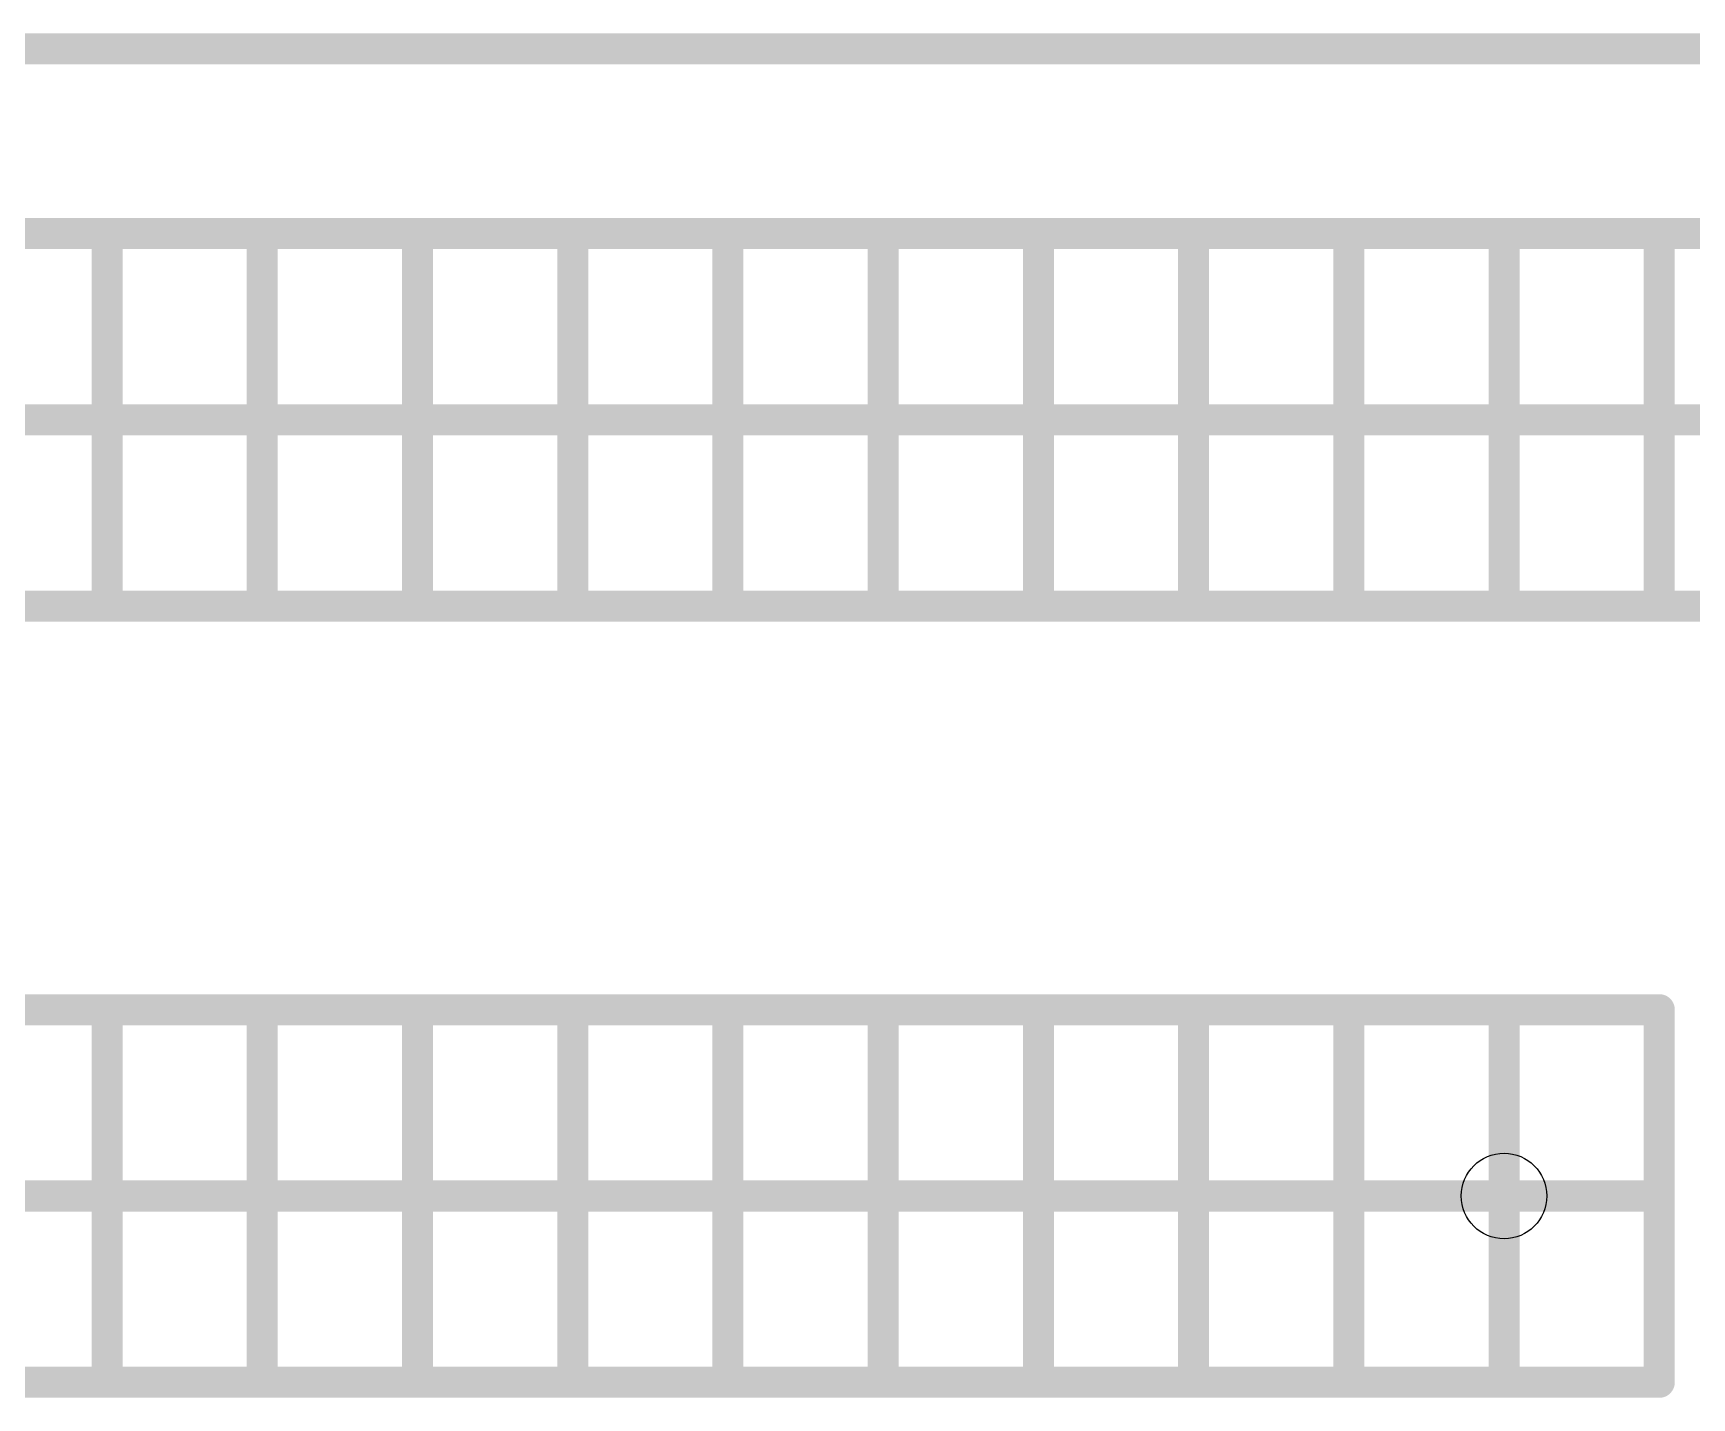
# Model space of a CAD drawing. Extents: x 0.1 to 65, y 0.1 to 59.9.
# Drawn here: x 37.81 to 51.38, y 48.7 to 59.87 of the extents above; entities that cross this region are included whole.
import ezdxf

# ---------------------------------------------------------------- set-up
doc = ezdxf.new("R2010")
doc.units = 0
for name, color, linetype in [('20', 178, 'CONTINUOUS'), ('22', 251, 'CONTINUOUS'), ('52', 251, 'CONTINUOUS')]:
    doc.layers.add(name, color=color, linetype=linetype)

msp = doc.modelspace()

# ---------------------------------------------------------------- linework, layer by layer
at = {"layer": '20', "const_width": 0.254}
msp.add_lwpolyline([(25.2222, 59.7408), (59.3598, 59.7408)], dxfattribs=at)
at = {"layer": '20'}
msp.add_circle((49.8475, 50.3555), 0.35, dxfattribs=at)
at = {"layer": '22', "const_width": 0.254}
for points in [[(38.2905, 58.2295), (38.4175, 58.2295)], [(38.4175, 58.2295), (38.5445, 58.2295)], [(38.4175, 58.2295), (38.4175, 56.7055)], [(39.5605, 58.2295), (39.6875, 58.2295)], [(39.6875, 58.2295), (39.8145, 58.2295)], [(39.6875, 58.2295), (39.6875, 56.7055)], [(40.8305, 58.2295), (40.9575, 58.2295)], [(40.9575, 58.2295), (41.0845, 58.2295)], [(40.9575, 58.2295), (40.9575, 56.7055)], [(42.1005, 58.2295), (42.2275, 58.2295)], [(42.2275, 58.2295), (42.3545, 58.2295)], [(42.2275, 58.2295), (42.2275, 56.7055)], [(43.3705, 58.2295), (43.4975, 58.2295)], [(43.4975, 58.2295), (43.6245, 58.2295)], [(43.4975, 58.2295), (43.4975, 56.7055)], [(44.6405, 58.2295), (44.7675, 58.2295)], [(44.7675, 58.2295), (44.8945, 58.2295)], [(44.7675, 58.2295), (44.7675, 56.7055)], [(45.9105, 58.2295), (46.0375, 58.2295)], [(46.0375, 58.2295), (46.1645, 58.2295)], [(46.0375, 58.2295), (46.0375, 56.7055)], [(47.1805, 58.2295), (47.3075, 58.2295)], [(47.3075, 58.2295), (47.4345, 58.2295)], [(47.3075, 58.2295), (47.3075, 56.7055)], [(48.4505, 58.2295), (48.5775, 58.2295)], [(48.5775, 58.2295), (48.7045, 58.2295)], [(48.5775, 58.2295), (48.5775, 56.7055)], [(49.7205, 58.2295), (49.8475, 58.2295)], [(49.8475, 58.2295), (49.9745, 58.2295)], [(49.8475, 58.2295), (49.8475, 56.7055)], [(50.9905, 58.2295), (51.1175, 58.2295)], [(51.1175, 58.2295), (51.2445, 58.2295)], [(51.1175, 58.2295), (51.1175, 56.7055)], [(37.1475, 56.7055), (38.4175, 56.7055)], [(38.4175, 56.7055), (39.6875, 56.7055)], [(38.4175, 56.7055), (38.4175, 55.1815)], [(39.6875, 56.7055), (40.9575, 56.7055)], [(39.6875, 56.7055), (39.6875, 55.1815)], [(40.9575, 56.7055), (42.2275, 56.7055)], [(40.9575, 56.7055), (40.9575, 55.1815)], [(42.2275, 56.7055), (43.4975, 56.7055)], [(42.2275, 56.7055), (42.2275, 55.1815)], [(43.4975, 56.7055), (44.7675, 56.7055)], [(43.4975, 56.7055), (43.4975, 55.1815)], [(44.7675, 56.7055), (46.0375, 56.7055)], [(44.7675, 56.7055), (44.7675, 55.1815)], [(46.0375, 56.7055), (47.3075, 56.7055)], [(46.0375, 56.7055), (46.0375, 55.1815)], [(47.3075, 56.7055), (48.5775, 56.7055)], [(47.3075, 56.7055), (47.3075, 55.1815)], [(48.5775, 56.7055), (49.8475, 56.7055)], [(48.5775, 56.7055), (48.5775, 55.1815)], [(49.8475, 56.7055), (51.1175, 56.7055)], [(49.8475, 56.7055), (49.8475, 55.1815)], [(51.1175, 56.7055), (52.3875, 56.7055)], [(51.1175, 56.7055), (51.1175, 55.1815)], [(38.2905, 55.1815), (38.4175, 55.1815)], [(38.4175, 55.1815), (38.5445, 55.1815)], [(39.5605, 55.1815), (39.6875, 55.1815)], [(39.6875, 55.1815), (39.8145, 55.1815)], [(40.8305, 55.1815), (40.9575, 55.1815)], [(40.9575, 55.1815), (41.0845, 55.1815)], [(42.1005, 55.1815), (42.2275, 55.1815)], [(42.2275, 55.1815), (42.3545, 55.1815)], [(43.3705, 55.1815), (43.4975, 55.1815)], [(43.4975, 55.1815), (43.6245, 55.1815)], [(44.6405, 55.1815), (44.7675, 55.1815)], [(44.7675, 55.1815), (44.8945, 55.1815)], [(45.9105, 55.1815), (46.0375, 55.1815)], [(46.0375, 55.1815), (46.1645, 55.1815)], [(47.1805, 55.1815), (47.3075, 55.1815)], [(47.3075, 55.1815), (47.4345, 55.1815)], [(48.4505, 55.1815), (48.5775, 55.1815)], [(48.5775, 55.1815), (48.7045, 55.1815)], [(49.7205, 55.1815), (49.8475, 55.1815)], [(49.8475, 55.1815), (49.9745, 55.1815)], [(50.9905, 55.1815), (51.1175, 55.1815)], [(51.1175, 55.1815), (51.2445, 55.1815)], [(38.2905, 51.8795), (38.4175, 51.8795)], [(38.4175, 51.8795), (38.5445, 51.8795)], [(38.4175, 51.8795), (38.4175, 50.3555)], [(39.5605, 51.8795), (39.6875, 51.8795)], [(39.6875, 51.8795), (39.8145, 51.8795)], [(39.6875, 51.8795), (39.6875, 50.3555)], [(40.8305, 51.8795), (40.9575, 51.8795)], [(40.9575, 51.8795), (41.0845, 51.8795)], [(40.9575, 51.8795), (40.9575, 50.3555)], [(42.1005, 51.8795), (42.2275, 51.8795)], [(42.2275, 51.8795), (42.3545, 51.8795)], [(42.2275, 51.8795), (42.2275, 50.3555)], [(43.3705, 51.8795), (43.4975, 51.8795)], [(43.4975, 51.8795), (43.6245, 51.8795)], [(43.4975, 51.8795), (43.4975, 50.3555)], [(44.6405, 51.8795), (44.7675, 51.8795)], [(44.7675, 51.8795), (44.8945, 51.8795)], [(44.7675, 51.8795), (44.7675, 50.3555)], [(45.9105, 51.8795), (46.0375, 51.8795)], [(46.0375, 51.8795), (46.1645, 51.8795)], [(46.0375, 51.8795), (46.0375, 50.3555)], [(47.1805, 51.8795), (47.3075, 51.8795)], [(47.3075, 51.8795), (47.4345, 51.8795)], [(47.3075, 51.8795), (47.3075, 50.3555)], [(48.4505, 51.8795), (48.5775, 51.8795)], [(48.5775, 51.8795), (48.7045, 51.8795)], [(48.5775, 51.8795), (48.5775, 50.3555)], [(49.7205, 51.8795), (49.8475, 51.8795)], [(49.8475, 51.8795), (49.9745, 51.8795)], [(49.8475, 51.8795), (49.8475, 50.3555)], [(51.1175, 51.8795), (50.9905, 51.8795)], [(51.1175, 50.3555), (51.1175, 51.8795)], [(37.1475, 50.3555), (38.4175, 50.3555)], [(38.4175, 50.3555), (39.6875, 50.3555)], [(38.4175, 50.3555), (38.4175, 48.8315)], [(39.6875, 50.3555), (40.9575, 50.3555)], [(39.6875, 50.3555), (39.6875, 48.8315)], [(40.9575, 50.3555), (42.2275, 50.3555)], [(40.9575, 50.3555), (40.9575, 48.8315)], [(42.2275, 50.3555), (43.4975, 50.3555)], [(42.2275, 50.3555), (42.2275, 48.8315)], [(43.4975, 50.3555), (44.7675, 50.3555)], [(43.4975, 50.3555), (43.4975, 48.8315)], [(44.7675, 50.3555), (46.0375, 50.3555)], [(44.7675, 50.3555), (44.7675, 48.8315)], [(46.0375, 50.3555), (47.3075, 50.3555)], [(46.0375, 50.3555), (46.0375, 48.8315)], [(47.3075, 50.3555), (48.5775, 50.3555)], [(47.3075, 50.3555), (47.3075, 48.8315)], [(48.5775, 50.3555), (49.8475, 50.3555)], [(48.5775, 50.3555), (48.5775, 48.8315)], [(49.8475, 50.3555), (51.1175, 50.3555)], [(49.8475, 50.3555), (49.8475, 48.8315)], [(51.1175, 48.8315), (51.1175, 50.3555)], [(38.2905, 48.8315), (38.4175, 48.8315)], [(38.4175, 48.8315), (38.5445, 48.8315)], [(39.5605, 48.8315), (39.6875, 48.8315)], [(39.6875, 48.8315), (39.8145, 48.8315)], [(40.8305, 48.8315), (40.9575, 48.8315)], [(40.9575, 48.8315), (41.0845, 48.8315)], [(42.1005, 48.8315), (42.2275, 48.8315)], [(42.2275, 48.8315), (42.3545, 48.8315)], [(43.3705, 48.8315), (43.4975, 48.8315)], [(43.4975, 48.8315), (43.6245, 48.8315)], [(44.6405, 48.8315), (44.7675, 48.8315)], [(44.7675, 48.8315), (44.8945, 48.8315)], [(45.9105, 48.8315), (46.0375, 48.8315)], [(46.0375, 48.8315), (46.1645, 48.8315)], [(47.1805, 48.8315), (47.3075, 48.8315)], [(47.3075, 48.8315), (47.4345, 48.8315)], [(48.4505, 48.8315), (48.5775, 48.8315)], [(48.5775, 48.8315), (48.7045, 48.8315)], [(49.7205, 48.8315), (49.8475, 48.8315)], [(49.8475, 48.8315), (49.9745, 48.8315)], [(50.9905, 48.8315), (51.1175, 48.8315)]]:
    msp.add_lwpolyline(points, dxfattribs=at)
at = {"layer": '22', "const_width": 0.127}
for points in [[(38.2905, 58.293, 1), (38.2905, 58.166)], [(38.4175, 58.293, 1), (38.4175, 58.166)], [(38.481, 58.2295, 1), (38.354, 58.2295)], [(38.4175, 58.166, 1), (38.4175, 58.293)], [(38.5445, 58.166, 1), (38.5445, 58.293)], [(39.5605, 58.293, 1), (39.5605, 58.166)], [(39.6875, 58.293, 1), (39.6875, 58.166)], [(39.751, 58.2295, 1), (39.624, 58.2295)], [(39.6875, 58.166, 1), (39.6875, 58.293)], [(39.8145, 58.166, 1), (39.8145, 58.293)], [(40.8305, 58.293, 1), (40.8305, 58.166)], [(40.9575, 58.293, 1), (40.9575, 58.166)], [(41.021, 58.2295, 1), (40.894, 58.2295)], [(40.9575, 58.166, 1), (40.9575, 58.293)], [(41.0845, 58.166, 1), (41.0845, 58.293)], [(42.1005, 58.293, 1), (42.1005, 58.166)], [(42.2275, 58.293, 1), (42.2275, 58.166)], [(42.291, 58.2295, 1), (42.164, 58.2295)], [(42.2275, 58.166, 1), (42.2275, 58.293)], [(42.3545, 58.166, 1), (42.3545, 58.293)], [(43.3705, 58.293, 1), (43.3705, 58.166)], [(43.4975, 58.293, 1), (43.4975, 58.166)], [(43.561, 58.2295, 1), (43.434, 58.2295)], [(43.4975, 58.166, 1), (43.4975, 58.293)], [(43.6245, 58.166, 1), (43.6245, 58.293)], [(44.6405, 58.293, 1), (44.6405, 58.166)], [(44.7675, 58.293, 1), (44.7675, 58.166)], [(44.831, 58.2295, 1), (44.704, 58.2295)], [(44.7675, 58.166, 1), (44.7675, 58.293)], [(44.8945, 58.166, 1), (44.8945, 58.293)], [(45.9105, 58.293, 1), (45.9105, 58.166)], [(46.0375, 58.293, 1), (46.0375, 58.166)], [(46.101, 58.2295, 1), (45.974, 58.2295)], [(46.0375, 58.166, 1), (46.0375, 58.293)], [(46.1645, 58.166, 1), (46.1645, 58.293)], [(47.1805, 58.293, 1), (47.1805, 58.166)], [(47.3075, 58.293, 1), (47.3075, 58.166)], [(47.371, 58.2295, 1), (47.244, 58.2295)], [(47.3075, 58.166, 1), (47.3075, 58.293)], [(47.4345, 58.166, 1), (47.4345, 58.293)], [(48.4505, 58.293, 1), (48.4505, 58.166)], [(48.5775, 58.293, 1), (48.5775, 58.166)], [(48.641, 58.2295, 1), (48.514, 58.2295)], [(48.5775, 58.166, 1), (48.5775, 58.293)], [(48.7045, 58.166, 1), (48.7045, 58.293)], [(49.7205, 58.293, 1), (49.7205, 58.166)], [(49.8475, 58.293, 1), (49.8475, 58.166)], [(49.911, 58.2295, 1), (49.784, 58.2295)], [(49.8475, 58.166, 1), (49.8475, 58.293)], [(49.9745, 58.166, 1), (49.9745, 58.293)], [(50.9905, 58.293, 1), (50.9905, 58.166)], [(51.1175, 58.293, 1), (51.1175, 58.166)], [(51.181, 58.2295, 1), (51.054, 58.2295)], [(51.1175, 58.166, 1), (51.1175, 58.293)], [(51.2445, 58.166, 1), (51.2445, 58.293)], [(38.4175, 56.769, 1), (38.4175, 56.642)], [(38.481, 56.7055, 1), (38.354, 56.7055)], [(38.354, 56.7055, 1), (38.481, 56.7055)], [(38.4175, 56.642, 1), (38.4175, 56.769)], [(39.6875, 56.769, 1), (39.6875, 56.642)], [(39.751, 56.7055, 1), (39.624, 56.7055)], [(39.624, 56.7055, 1), (39.751, 56.7055)], [(39.6875, 56.642, 1), (39.6875, 56.769)], [(40.9575, 56.769, 1), (40.9575, 56.642)], [(41.021, 56.7055, 1), (40.894, 56.7055)], [(40.894, 56.7055, 1), (41.021, 56.7055)], [(40.9575, 56.642, 1), (40.9575, 56.769)], [(42.2275, 56.769, 1), (42.2275, 56.642)], [(42.291, 56.7055, 1), (42.164, 56.7055)], [(42.164, 56.7055, 1), (42.291, 56.7055)], [(42.2275, 56.642, 1), (42.2275, 56.769)], [(43.4975, 56.769, 1), (43.4975, 56.642)], [(43.561, 56.7055, 1), (43.434, 56.7055)], [(43.434, 56.7055, 1), (43.561, 56.7055)], [(43.4975, 56.642, 1), (43.4975, 56.769)], [(44.7675, 56.769, 1), (44.7675, 56.642)], [(44.831, 56.7055, 1), (44.704, 56.7055)], [(44.704, 56.7055, 1), (44.831, 56.7055)], [(44.7675, 56.642, 1), (44.7675, 56.769)], [(46.0375, 56.769, 1), (46.0375, 56.642)], [(46.101, 56.7055, 1), (45.974, 56.7055)], [(45.974, 56.7055, 1), (46.101, 56.7055)], [(46.0375, 56.642, 1), (46.0375, 56.769)], [(47.3075, 56.769, 1), (47.3075, 56.642)], [(47.371, 56.7055, 1), (47.244, 56.7055)], [(47.244, 56.7055, 1), (47.371, 56.7055)], [(47.3075, 56.642, 1), (47.3075, 56.769)], [(48.5775, 56.769, 1), (48.5775, 56.642)], [(48.641, 56.7055, 1), (48.514, 56.7055)], [(48.514, 56.7055, 1), (48.641, 56.7055)], [(48.5775, 56.642, 1), (48.5775, 56.769)], [(49.8475, 56.769, 1), (49.8475, 56.642)], [(49.911, 56.7055, 1), (49.784, 56.7055)], [(49.784, 56.7055, 1), (49.911, 56.7055)], [(49.8475, 56.642, 1), (49.8475, 56.769)], [(51.1175, 56.769, 1), (51.1175, 56.642)], [(51.181, 56.7055, 1), (51.054, 56.7055)], [(51.054, 56.7055, 1), (51.181, 56.7055)], [(51.1175, 56.642, 1), (51.1175, 56.769)], [(38.2905, 55.245, 1), (38.2905, 55.118)], [(38.4175, 55.245, 1), (38.4175, 55.118)], [(38.354, 55.1815, 1), (38.481, 55.1815)], [(38.4175, 55.118, 1), (38.4175, 55.245)], [(38.5445, 55.118, 1), (38.5445, 55.245)], [(39.5605, 55.245, 1), (39.5605, 55.118)], [(39.6875, 55.245, 1), (39.6875, 55.118)], [(39.624, 55.1815, 1), (39.751, 55.1815)], [(39.6875, 55.118, 1), (39.6875, 55.245)], [(39.8145, 55.118, 1), (39.8145, 55.245)], [(40.8305, 55.245, 1), (40.8305, 55.118)], [(40.9575, 55.245, 1), (40.9575, 55.118)], [(40.894, 55.1815, 1), (41.021, 55.1815)], [(40.9575, 55.118, 1), (40.9575, 55.245)], [(41.0845, 55.118, 1), (41.0845, 55.245)], [(42.1005, 55.245, 1), (42.1005, 55.118)], [(42.2275, 55.245, 1), (42.2275, 55.118)], [(42.164, 55.1815, 1), (42.291, 55.1815)], [(42.2275, 55.118, 1), (42.2275, 55.245)], [(42.3545, 55.118, 1), (42.3545, 55.245)], [(43.3705, 55.245, 1), (43.3705, 55.118)], [(43.4975, 55.245, 1), (43.4975, 55.118)], [(43.434, 55.1815, 1), (43.561, 55.1815)], [(43.4975, 55.118, 1), (43.4975, 55.245)], [(43.6245, 55.118, 1), (43.6245, 55.245)], [(44.6405, 55.245, 1), (44.6405, 55.118)], [(44.7675, 55.245, 1), (44.7675, 55.118)], [(44.704, 55.1815, 1), (44.831, 55.1815)], [(44.7675, 55.118, 1), (44.7675, 55.245)], [(44.8945, 55.118, 1), (44.8945, 55.245)], [(45.9105, 55.245, 1), (45.9105, 55.118)], [(46.0375, 55.245, 1), (46.0375, 55.118)], [(45.974, 55.1815, 1), (46.101, 55.1815)], [(46.0375, 55.118, 1), (46.0375, 55.245)], [(46.1645, 55.118, 1), (46.1645, 55.245)], [(47.1805, 55.245, 1), (47.1805, 55.118)], [(47.3075, 55.245, 1), (47.3075, 55.118)], [(47.244, 55.1815, 1), (47.371, 55.1815)], [(47.3075, 55.118, 1), (47.3075, 55.245)], [(47.4345, 55.118, 1), (47.4345, 55.245)], [(48.4505, 55.245, 1), (48.4505, 55.118)], [(48.5775, 55.245, 1), (48.5775, 55.118)], [(48.514, 55.1815, 1), (48.641, 55.1815)], [(48.5775, 55.118, 1), (48.5775, 55.245)], [(48.7045, 55.118, 1), (48.7045, 55.245)], [(49.7205, 55.245, 1), (49.7205, 55.118)], [(49.8475, 55.245, 1), (49.8475, 55.118)], [(49.784, 55.1815, 1), (49.911, 55.1815)], [(49.8475, 55.118, 1), (49.8475, 55.245)], [(49.9745, 55.118, 1), (49.9745, 55.245)], [(50.9905, 55.245, 1), (50.9905, 55.118)], [(51.1175, 55.245, 1), (51.1175, 55.118)], [(51.054, 55.1815, 1), (51.181, 55.1815)], [(51.1175, 55.118, 1), (51.1175, 55.245)], [(51.2445, 55.118, 1), (51.2445, 55.245)], [(38.2905, 51.943, 1), (38.2905, 51.816)], [(38.4175, 51.943, 1), (38.4175, 51.816)], [(38.481, 51.8795, 1), (38.354, 51.8795)], [(38.4175, 51.816, 1), (38.4175, 51.943)], [(38.5445, 51.816, 1), (38.5445, 51.943)], [(39.5605, 51.943, 1), (39.5605, 51.816)], [(39.6875, 51.943, 1), (39.6875, 51.816)], [(39.751, 51.8795, 1), (39.624, 51.8795)], [(39.6875, 51.816, 1), (39.6875, 51.943)], [(39.8145, 51.816, 1), (39.8145, 51.943)], [(40.8305, 51.943, 1), (40.8305, 51.816)], [(40.9575, 51.943, 1), (40.9575, 51.816)], [(41.021, 51.8795, 1), (40.894, 51.8795)], [(40.9575, 51.816, 1), (40.9575, 51.943)], [(41.0845, 51.816, 1), (41.0845, 51.943)], [(42.1005, 51.943, 1), (42.1005, 51.816)], [(42.2275, 51.943, 1), (42.2275, 51.816)], [(42.291, 51.8795, 1), (42.164, 51.8795)], [(42.2275, 51.816, 1), (42.2275, 51.943)], [(42.3545, 51.816, 1), (42.3545, 51.943)], [(43.3705, 51.943, 1), (43.3705, 51.816)], [(43.4975, 51.943, 1), (43.4975, 51.816)], [(43.561, 51.8795, 1), (43.434, 51.8795)], [(43.4975, 51.816, 1), (43.4975, 51.943)], [(43.6245, 51.816, 1), (43.6245, 51.943)], [(44.6405, 51.943, 1), (44.6405, 51.816)], [(44.7675, 51.943, 1), (44.7675, 51.816)], [(44.831, 51.8795, 1), (44.704, 51.8795)], [(44.7675, 51.816, 1), (44.7675, 51.943)], [(44.8945, 51.816, 1), (44.8945, 51.943)], [(45.9105, 51.943, 1), (45.9105, 51.816)], [(46.0375, 51.943, 1), (46.0375, 51.816)], [(46.101, 51.8795, 1), (45.974, 51.8795)], [(46.0375, 51.816, 1), (46.0375, 51.943)], [(46.1645, 51.816, 1), (46.1645, 51.943)], [(47.1805, 51.943, 1), (47.1805, 51.816)], [(47.3075, 51.943, 1), (47.3075, 51.816)], [(47.371, 51.8795, 1), (47.244, 51.8795)], [(47.3075, 51.816, 1), (47.3075, 51.943)], [(47.4345, 51.816, 1), (47.4345, 51.943)], [(48.4505, 51.943, 1), (48.4505, 51.816)], [(48.5775, 51.943, 1), (48.5775, 51.816)], [(48.641, 51.8795, 1), (48.514, 51.8795)], [(48.5775, 51.816, 1), (48.5775, 51.943)], [(48.7045, 51.816, 1), (48.7045, 51.943)], [(49.7205, 51.943, 1), (49.7205, 51.816)], [(49.8475, 51.943, 1), (49.8475, 51.816)], [(49.911, 51.8795, 1), (49.784, 51.8795)], [(49.8475, 51.816, 1), (49.8475, 51.943)], [(49.9745, 51.816, 1), (49.9745, 51.943)], [(50.9905, 51.943, 1), (50.9905, 51.816)], [(51.181, 51.8795, 1), (51.054, 51.8795)], [(51.1175, 51.816, 1), (51.1175, 51.943)], [(38.4175, 50.419, 1), (38.4175, 50.292)], [(38.481, 50.3555, 1), (38.354, 50.3555)], [(38.354, 50.3555, 1), (38.481, 50.3555)], [(38.4175, 50.292, 1), (38.4175, 50.419)], [(39.6875, 50.419, 1), (39.6875, 50.292)], [(39.751, 50.3555, 1), (39.624, 50.3555)], [(39.624, 50.3555, 1), (39.751, 50.3555)], [(39.6875, 50.292, 1), (39.6875, 50.419)], [(40.9575, 50.419, 1), (40.9575, 50.292)], [(41.021, 50.3555, 1), (40.894, 50.3555)], [(40.894, 50.3555, 1), (41.021, 50.3555)], [(40.9575, 50.292, 1), (40.9575, 50.419)], [(42.2275, 50.419, 1), (42.2275, 50.292)], [(42.291, 50.3555, 1), (42.164, 50.3555)], [(42.164, 50.3555, 1), (42.291, 50.3555)], [(42.2275, 50.292, 1), (42.2275, 50.419)], [(43.4975, 50.419, 1), (43.4975, 50.292)], [(43.561, 50.3555, 1), (43.434, 50.3555)], [(43.434, 50.3555, 1), (43.561, 50.3555)], [(43.4975, 50.292, 1), (43.4975, 50.419)], [(44.7675, 50.419, 1), (44.7675, 50.292)], [(44.831, 50.3555, 1), (44.704, 50.3555)], [(44.704, 50.3555, 1), (44.831, 50.3555)], [(44.7675, 50.292, 1), (44.7675, 50.419)], [(46.0375, 50.419, 1), (46.0375, 50.292)], [(46.101, 50.3555, 1), (45.974, 50.3555)], [(45.974, 50.3555, 1), (46.101, 50.3555)], [(46.0375, 50.292, 1), (46.0375, 50.419)], [(47.3075, 50.419, 1), (47.3075, 50.292)], [(47.371, 50.3555, 1), (47.244, 50.3555)], [(47.244, 50.3555, 1), (47.371, 50.3555)], [(47.3075, 50.292, 1), (47.3075, 50.419)], [(48.5775, 50.419, 1), (48.5775, 50.292)], [(48.641, 50.3555, 1), (48.514, 50.3555)], [(48.514, 50.3555, 1), (48.641, 50.3555)], [(48.5775, 50.292, 1), (48.5775, 50.419)], [(49.8475, 50.419, 1), (49.8475, 50.292)], [(49.911, 50.3555, 1), (49.784, 50.3555)], [(49.784, 50.3555, 1), (49.911, 50.3555)], [(49.8475, 50.292, 1), (49.8475, 50.419)], [(51.181, 50.3555, 1), (51.054, 50.3555)], [(51.054, 50.3555, 1), (51.181, 50.3555)], [(51.1175, 50.292, 1), (51.1175, 50.419)], [(38.2905, 48.895, 1), (38.2905, 48.768)], [(38.4175, 48.895, 1), (38.4175, 48.768)], [(38.354, 48.8315, 1), (38.481, 48.8315)], [(38.4175, 48.768, 1), (38.4175, 48.895)], [(38.5445, 48.768, 1), (38.5445, 48.895)], [(39.5605, 48.895, 1), (39.5605, 48.768)], [(39.6875, 48.895, 1), (39.6875, 48.768)], [(39.624, 48.8315, 1), (39.751, 48.8315)], [(39.6875, 48.768, 1), (39.6875, 48.895)], [(39.8145, 48.768, 1), (39.8145, 48.895)], [(40.8305, 48.895, 1), (40.8305, 48.768)], [(40.9575, 48.895, 1), (40.9575, 48.768)], [(40.894, 48.8315, 1), (41.021, 48.8315)], [(40.9575, 48.768, 1), (40.9575, 48.895)], [(41.0845, 48.768, 1), (41.0845, 48.895)], [(42.1005, 48.895, 1), (42.1005, 48.768)], [(42.2275, 48.895, 1), (42.2275, 48.768)], [(42.164, 48.8315, 1), (42.291, 48.8315)], [(42.2275, 48.768, 1), (42.2275, 48.895)], [(42.3545, 48.768, 1), (42.3545, 48.895)], [(43.3705, 48.895, 1), (43.3705, 48.768)], [(43.4975, 48.895, 1), (43.4975, 48.768)], [(43.434, 48.8315, 1), (43.561, 48.8315)], [(43.4975, 48.768, 1), (43.4975, 48.895)], [(43.6245, 48.768, 1), (43.6245, 48.895)], [(44.6405, 48.895, 1), (44.6405, 48.768)], [(44.7675, 48.895, 1), (44.7675, 48.768)], [(44.704, 48.8315, 1), (44.831, 48.8315)], [(44.7675, 48.768, 1), (44.7675, 48.895)], [(44.8945, 48.768, 1), (44.8945, 48.895)], [(45.9105, 48.895, 1), (45.9105, 48.768)], [(46.0375, 48.895, 1), (46.0375, 48.768)], [(45.974, 48.8315, 1), (46.101, 48.8315)], [(46.0375, 48.768, 1), (46.0375, 48.895)], [(46.1645, 48.768, 1), (46.1645, 48.895)], [(47.1805, 48.895, 1), (47.1805, 48.768)], [(47.3075, 48.895, 1), (47.3075, 48.768)], [(47.244, 48.8315, 1), (47.371, 48.8315)], [(47.3075, 48.768, 1), (47.3075, 48.895)], [(47.4345, 48.768, 1), (47.4345, 48.895)], [(48.4505, 48.895, 1), (48.4505, 48.768)], [(48.5775, 48.895, 1), (48.5775, 48.768)], [(48.514, 48.8315, 1), (48.641, 48.8315)], [(48.5775, 48.768, 1), (48.5775, 48.895)], [(48.7045, 48.768, 1), (48.7045, 48.895)], [(49.7205, 48.895, 1), (49.7205, 48.768)], [(49.8475, 48.895, 1), (49.8475, 48.768)], [(49.784, 48.8315, 1), (49.911, 48.8315)], [(49.8475, 48.768, 1), (49.8475, 48.895)], [(49.9745, 48.768, 1), (49.9745, 48.895)], [(50.9905, 48.895, 1), (50.9905, 48.768)], [(51.054, 48.8315, 1), (51.181, 48.8315)], [(51.1175, 48.768, 1), (51.1175, 48.895)]]:
    msp.add_lwpolyline(points, format="xyb", dxfattribs=at)
at = {"layer": '52', "const_width": 0.254}
for points in [[(37.2745, 58.2295), (38.2905, 58.2295)], [(38.5445, 58.2295), (39.5605, 58.2295)], [(39.8145, 58.2295), (40.8305, 58.2295)], [(41.0845, 58.2295), (42.1005, 58.2295)], [(42.3545, 58.2295), (43.3705, 58.2295)], [(43.6245, 58.2295), (44.6405, 58.2295)], [(44.8945, 58.2295), (45.9105, 58.2295)], [(46.1645, 58.2295), (47.1805, 58.2295)], [(47.4345, 58.2295), (48.4505, 58.2295)], [(48.7045, 58.2295), (49.7205, 58.2295)], [(49.9745, 58.2295), (50.9905, 58.2295)], [(51.2445, 58.2295), (52.2605, 58.2295)], [(37.2745, 55.1815), (38.2905, 55.1815)], [(38.5445, 55.1815), (39.5605, 55.1815)], [(39.8145, 55.1815), (40.8305, 55.1815)], [(41.0845, 55.1815), (42.1005, 55.1815)], [(42.3545, 55.1815), (43.3705, 55.1815)], [(43.6245, 55.1815), (44.6405, 55.1815)], [(44.8945, 55.1815), (45.9105, 55.1815)], [(46.1645, 55.1815), (47.1805, 55.1815)], [(47.4345, 55.1815), (48.4505, 55.1815)], [(48.7045, 55.1815), (49.7205, 55.1815)], [(49.9745, 55.1815), (50.9905, 55.1815)], [(51.2445, 55.1815), (52.2605, 55.1815)], [(37.2745, 51.8795), (38.2905, 51.8795)], [(38.5445, 51.8795), (39.5605, 51.8795)], [(39.8145, 51.8795), (40.8305, 51.8795)], [(41.0845, 51.8795), (42.1005, 51.8795)], [(42.3545, 51.8795), (43.3705, 51.8795)], [(43.6245, 51.8795), (44.6405, 51.8795)], [(44.8945, 51.8795), (45.9105, 51.8795)], [(46.1645, 51.8795), (47.1805, 51.8795)], [(47.4345, 51.8795), (48.4505, 51.8795)], [(48.7045, 51.8795), (49.7205, 51.8795)], [(49.9745, 51.8795), (50.9905, 51.8795)], [(37.2745, 48.8315), (38.2905, 48.8315)], [(38.5445, 48.8315), (39.5605, 48.8315)], [(39.8145, 48.8315), (40.8305, 48.8315)], [(41.0845, 48.8315), (42.1005, 48.8315)], [(42.3545, 48.8315), (43.3705, 48.8315)], [(43.6245, 48.8315), (44.6405, 48.8315)], [(44.8945, 48.8315), (45.9105, 48.8315)], [(46.1645, 48.8315), (47.1805, 48.8315)], [(47.4345, 48.8315), (48.4505, 48.8315)], [(48.7045, 48.8315), (49.7205, 48.8315)], [(49.9745, 48.8315), (50.9905, 48.8315)]]:
    msp.add_lwpolyline(points, dxfattribs=at)
at = {"layer": '52', "const_width": 0.127}
for points in [[(38.2905, 58.166, 1), (38.2905, 58.293)], [(38.5445, 58.293, 1), (38.5445, 58.166)], [(39.5605, 58.166, 1), (39.5605, 58.293)], [(39.8145, 58.293, 1), (39.8145, 58.166)], [(40.8305, 58.166, 1), (40.8305, 58.293)], [(41.0845, 58.293, 1), (41.0845, 58.166)], [(42.1005, 58.166, 1), (42.1005, 58.293)], [(42.3545, 58.293, 1), (42.3545, 58.166)], [(43.3705, 58.166, 1), (43.3705, 58.293)], [(43.6245, 58.293, 1), (43.6245, 58.166)], [(44.6405, 58.166, 1), (44.6405, 58.293)], [(44.8945, 58.293, 1), (44.8945, 58.166)], [(45.9105, 58.166, 1), (45.9105, 58.293)], [(46.1645, 58.293, 1), (46.1645, 58.166)], [(47.1805, 58.166, 1), (47.1805, 58.293)], [(47.4345, 58.293, 1), (47.4345, 58.166)], [(48.4505, 58.166, 1), (48.4505, 58.293)], [(48.7045, 58.293, 1), (48.7045, 58.166)], [(49.7205, 58.166, 1), (49.7205, 58.293)], [(49.9745, 58.293, 1), (49.9745, 58.166)], [(50.9905, 58.166, 1), (50.9905, 58.293)], [(51.2445, 58.293, 1), (51.2445, 58.166)], [(38.2905, 55.118, 1), (38.2905, 55.245)], [(38.5445, 55.245, 1), (38.5445, 55.118)], [(39.5605, 55.118, 1), (39.5605, 55.245)], [(39.8145, 55.245, 1), (39.8145, 55.118)], [(40.8305, 55.118, 1), (40.8305, 55.245)], [(41.0845, 55.245, 1), (41.0845, 55.118)], [(42.1005, 55.118, 1), (42.1005, 55.245)], [(42.3545, 55.245, 1), (42.3545, 55.118)], [(43.3705, 55.118, 1), (43.3705, 55.245)], [(43.6245, 55.245, 1), (43.6245, 55.118)], [(44.6405, 55.118, 1), (44.6405, 55.245)], [(44.8945, 55.245, 1), (44.8945, 55.118)], [(45.9105, 55.118, 1), (45.9105, 55.245)], [(46.1645, 55.245, 1), (46.1645, 55.118)], [(47.1805, 55.118, 1), (47.1805, 55.245)], [(47.4345, 55.245, 1), (47.4345, 55.118)], [(48.4505, 55.118, 1), (48.4505, 55.245)], [(48.7045, 55.245, 1), (48.7045, 55.118)], [(49.7205, 55.118, 1), (49.7205, 55.245)], [(49.9745, 55.245, 1), (49.9745, 55.118)], [(50.9905, 55.118, 1), (50.9905, 55.245)], [(51.2445, 55.245, 1), (51.2445, 55.118)], [(38.2905, 51.816, 1), (38.2905, 51.943)], [(38.5445, 51.943, 1), (38.5445, 51.816)], [(39.5605, 51.816, 1), (39.5605, 51.943)], [(39.8145, 51.943, 1), (39.8145, 51.816)], [(40.8305, 51.816, 1), (40.8305, 51.943)], [(41.0845, 51.943, 1), (41.0845, 51.816)], [(42.1005, 51.816, 1), (42.1005, 51.943)], [(42.3545, 51.943, 1), (42.3545, 51.816)], [(43.3705, 51.816, 1), (43.3705, 51.943)], [(43.6245, 51.943, 1), (43.6245, 51.816)], [(44.6405, 51.816, 1), (44.6405, 51.943)], [(44.8945, 51.943, 1), (44.8945, 51.816)], [(45.9105, 51.816, 1), (45.9105, 51.943)], [(46.1645, 51.943, 1), (46.1645, 51.816)], [(47.1805, 51.816, 1), (47.1805, 51.943)], [(47.4345, 51.943, 1), (47.4345, 51.816)], [(48.4505, 51.816, 1), (48.4505, 51.943)], [(48.7045, 51.943, 1), (48.7045, 51.816)], [(49.7205, 51.816, 1), (49.7205, 51.943)], [(49.9745, 51.943, 1), (49.9745, 51.816)], [(50.9905, 51.816, 1), (50.9905, 51.943)], [(38.2905, 48.768, 1), (38.2905, 48.895)], [(38.5445, 48.895, 1), (38.5445, 48.768)], [(39.5605, 48.768, 1), (39.5605, 48.895)], [(39.8145, 48.895, 1), (39.8145, 48.768)], [(40.8305, 48.768, 1), (40.8305, 48.895)], [(41.0845, 48.895, 1), (41.0845, 48.768)], [(42.1005, 48.768, 1), (42.1005, 48.895)], [(42.3545, 48.895, 1), (42.3545, 48.768)], [(43.3705, 48.768, 1), (43.3705, 48.895)], [(43.6245, 48.895, 1), (43.6245, 48.768)], [(44.6405, 48.768, 1), (44.6405, 48.895)], [(44.8945, 48.895, 1), (44.8945, 48.768)], [(45.9105, 48.768, 1), (45.9105, 48.895)], [(46.1645, 48.895, 1), (46.1645, 48.768)], [(47.1805, 48.768, 1), (47.1805, 48.895)], [(47.4345, 48.895, 1), (47.4345, 48.768)], [(48.4505, 48.768, 1), (48.4505, 48.895)], [(48.7045, 48.895, 1), (48.7045, 48.768)], [(49.7205, 48.768, 1), (49.7205, 48.895)], [(49.9745, 48.895, 1), (49.9745, 48.768)], [(50.9905, 48.768, 1), (50.9905, 48.895)]]:
    msp.add_lwpolyline(points, format="xyb", dxfattribs=at)

doc.saveas('drawing.dxf')
